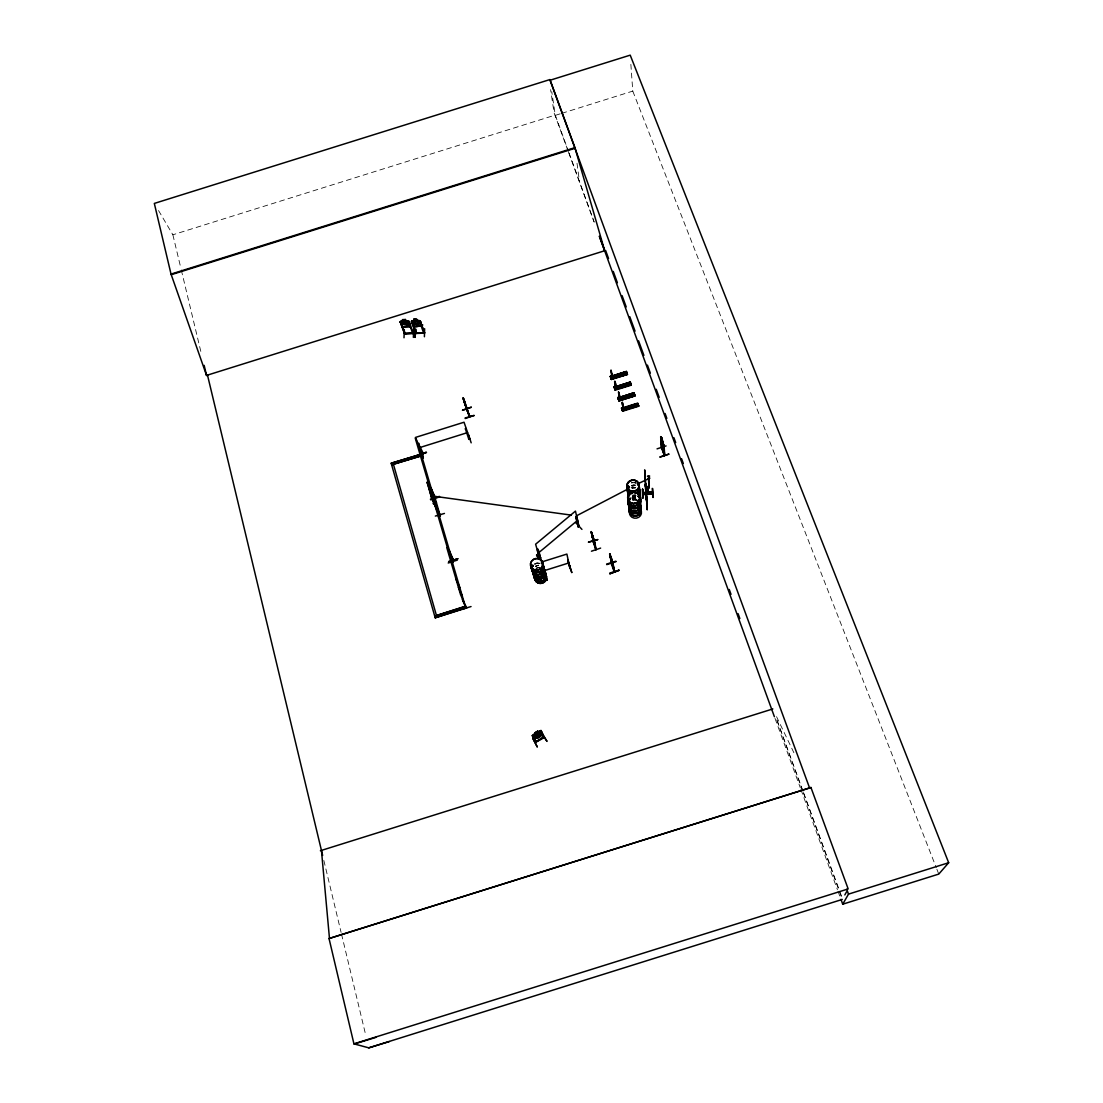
<?xml version="1.0" encoding="UTF-8"?>
<svg xmlns="http://www.w3.org/2000/svg" width="1103" height="1103" viewBox="0 0 1103 1103"><rect width="100%" height="100%" fill="white"/><g stroke="black" fill="none" stroke-linecap="round" stroke-linejoin="round"><path stroke-width="0.75" stroke-dasharray="5 3.75" d="M631.15 487.319L635.714 484.948M535.424 566.225L538.471 565.163M535.438 566.239L538.498 565.26A6.094 5.722 -16.5 0 0 535.493 566.308A6.122 5.763 -16.5 0 1 538.526 565.425M536.072 568.348L539.119 567.383A6.177 5.818 -16.5 0 0 536.072 568.362M158.542 210.549L172.868 234.787L555.236 115.084L568.5 151.469M560.131 113.843L555.292 115.36L551.79 91.852M561.744 113.347L632.777 91.108L630.819 63.712M631.716 485.334L634.901 485.141A6.08 5.612 -6.6 0 0 631.729 485.279M631.991 487.802L635.204 487.705M633.591 487.609L632.033 487.94A6.039 5.584 -6.5 0 1 635.149 487.65M635.507 496.295L632.295 496.488A6.163 5.694 -6.6 0 0 635.493 496.281A6.08 5.612 -6.6 0 1 632.336 496.557M635.769 498.666L632.57 498.859L635.783 498.777A6.067 5.612 -6.5 0 1 632.612 498.901A6.039 5.57 -6.5 0 0 635.755 498.804M632.722 499.866L637.437 500.142M537.533 567.687L539.119 567.397A6.08 5.722 -16.5 0 0 536.086 568.293M635.631 497.136L632.433 497.329A6.191 5.736 -6.4 0 1 635.631 497.15A6.191 5.736 -6.4 0 0 632.446 497.481M634.308 499.562L635.921 499.659M634.597 482.425L636.128 482.907M776.553 716.688L795.18 755.417M632.777 91.108L936.268 867.675M936.888 869.274L938.777 874.086M567.962 150.684L554.092 112.892L550.604 89.633M568.555 152.297L594.021 221.689M803.012 791.223L776.374 718.618L802.846 791.278M803.604 792.836L842.085 897.69M803.439 792.892L841.699 897.814M569.079 153.055L594.214 222.213M774.995 718.343L800.323 787.845M800.902 789.458L837.411 889.652M838.004 891.265L840.362 897.732M632.901 495.454L632.901 495.481A5.984 5.543 -6.4 0 1 636.004 495.33M323.841 860.437L341.103 932.393M341.503 934.062L365.975 1036.131M172.868 234.787L180.892 268.263M181.292 269.945L200.939 351.967M577.007 163.244L579.502 181.816M534.886 564.281A6.122 5.749 -16.5 0 1 539.477 563.44M534.79 564.06A6.218 5.846 -16.5 0 1 539.464 563.206M535.562 566.528A6.08 5.708 -16.5 0 1 538.554 565.591M537.644 568.031A6.094 5.736 -16.5 0 1 539.202 567.742M632.488 497.701A6.094 5.653 -6.4 0 1 635.645 497.508M632.75 499.949A6.08 5.639 -6.3 0 1 637.382 500.224M632.446 497.274A6.094 5.639 -6.4 0 1 635.59 497.081M632.791 500.197A6.053 5.612 -6.3 0 1 637.396 500.472M631.785 485.72A6.08 5.612 -6.6 0 1 634.914 485.527M631.729 485.485A6.163 5.694 -6.6 0 1 634.914 485.292M632.047 488.077A6.067 5.612 -6.5 0 1 635.176 487.884M635.714 498.418A6.039 5.584 -6.5 0 1 632.584 498.611M631.426 482.769A6.191 5.722 -6.6 0 1 633.012 482.48M634.611 482.576A6.191 5.722 -6.6 0 1 636.128 483.059M635.438 495.909A6.08 5.612 -6.6 0 1 632.295 496.102M631.467 483.004A6.108 5.639 -6.6 0 1 636.114 483.279M632.074 488.243A6.039 5.57 -6.5 0 1 635.19 488.05M536.223 563.261L534.734 563.936A6.122 5.763 -16.5 0 1 539.367 563.04L536.223 563.261M634.446 495.054L632.874 495.344A5.984 5.529 -6.4 0 1 635.99 495.192L634.446 495.054"/><path stroke-width="1.5" d="M423.635 332.348L424.434 332.403M419.678 321.469L420.491 321.442L419.678 321.469L423.524 332.789M424.627 328.694L424.407 336.746M413.363 337.394L413.777 329.328M414.163 320.615L413.653 319.194L416.631 319.057L419.636 323.675L418.547 324.861L413.915 323.937L412.963 321.29L414.273 320.752L413.763 319.236M415.031 337.394L415.721 329.108L415.059 337.366M415.776 333.506L411.378 321.345L412.205 320.752M417.127 320.573L420.271 320.932L424.517 333.147L420.188 320.876M419.057 320.394L411.474 321.359M408.468 321.911L409.282 321.869L408.468 321.911L412.715 333.189M411.653 321.842L416.644 333.437L415.555 332.761M412.136 320.794L414.273 320.656M412.412 333.258L413.515 333.23L404.815 333.589M412.743 325.137L414.218 326.35L421.084 326.185L421.608 324.778M413.46 333.575L413.184 332.789M401.258 322.517L400.444 322.283L405.546 333.933M404.001 337.78L404.318 329.756M404.801 333.947L400.168 321.676L404.636 333.947L413.418 333.52L409.048 321.304L405.821 320.973L407.476 321.483L408.441 324.117L407.379 325.302L402.733 324.351L401.754 321.704L403.05 321.18L402.416 319.622L405.38 319.498L405.904 321.014L405.38 319.498M408.965 321.331L410.44 325.109L409.93 326.653L403.022 326.929L401.685 325.44M407.82 320.932L400.913 321.235L403.064 321.083M401.589 325.55L403.022 326.929M436.457 502.527L436.25 502.306M435.313 503.244L435.051 502.32L435.368 503.133M638.086 496.46L639.161 496.391M638.472 496.543L638.154 496.198M628.489 499.328L629.661 500.155L630.213 499.011M637.727 483.859L637.975 484.548M628.71 499.314L630.02 499.314M629.813 498.735L629.399 499.824M630.861 406.58L631.881 405.973M433.148 503.671L433.079 503.299M623.443 385.154L624.574 385.829L623.691 384.988M544.675 572.554C538.981 551.831 548.481 585.086 545.558 575.476M541.711 562.571L541.973 562.558M543.241 569.617L544.11 569.755M532.694 566.239C533.094 564.088 532.721 567.618 531.591 565.963M533.135 565.784L532.294 566.777L531.37 565.88M661.662 448.369L660.738 436.609L663.317 443.392L664.682 455.263M664.006 454.919L663.758 444.633M664.723 455.222L661.414 447.308M611.931 563.923L609.601 553.844L612.193 561.096L611.614 559.138M614.302 570.968L612.468 562.337L613.075 563.04L612.799 562.24L614.523 571.768L611.545 562.778M661.717 447.032L661.731 448.149M535.382 742.167L543.82 737.025L543.117 737.645M540.484 731.468L543.214 738.169L540.484 731.468L541.283 730.999L544.041 737.411M543.972 737.728L535.562 742.416M536.237 742.25L535.176 742.043M468.954 415.528L469.713 416.644L466.762 408.855M469.382 416.658L462.97 397.673L469.409 416.741L469.575 415.9M462.309 599.122L466.197 608.084L465.824 606.829M466.486 607.574L435.202 617.804L466.073 608.139L465.452 606.181L434.72 616.094M452.478 561.289C455.249 566.363 447.542 550.107 449.362 553.72M453.319 559.786L453.154 559.276M453.416 560.007L449.335 550.59M452.492 561.386L453.25 562.254M440.414 515.708L440.014 514.494M435.023 497.508L430.542 487.691L431.08 488.339M434.389 496.722L434.816 497.977L434.541 497.067M469.533 438.387L468.885 439.352L468.789 438.539L469.837 439.008L464.032 422.228L415.541 437.408L422.559 454.905L415.224 438.056L428.267 482.562L435.437 499.19L439.394 513.06L438.608 513.295M647.227 486.768C649.846 506.084 646.634 481.322 647.02 487.774M423.249 453.65L422.146 453.195M649.281 485.361L649.212 488.133L648.743 478.123M648.936 485.706L648.426 478.275M645.255 485.996C647.006 497.274 644.207 476.951 645.848 487.554L645.586 483.652L646.868 503.299L645.545 488.353M329.039 938.543L810.953 787.514L329.039 938.543L353.939 1043.852L368.788 1047.85L389.414 1041.535M409.847 326.585L410.33 325.095M647.571 487.719L647.654 487.016M648.206 493.027L648.054 493.758M639.064 496.584L638.141 496.405M638.361 484.369L637.534 484.7M627.745 487.043L628.875 486.354M628.793 486.685L628.393 487.705M627.359 395.729L627.731 396.818M628.489 396.487L627.373 395.798M541.173 563.164L542.069 563.178M619.652 374.51L620.134 375.461M536.168 742.071L533.425 735.591L532.846 736.901L533.549 735.687M578.841 525.869L575.463 511.103L535.617 544.206L539.657 558.49L540.691 558.09L539.56 558.173M541.201 733.881C543.889 730.875 536.141 738.514 534.555 737.921L533.176 737.631L534.569 737.755M645.641 485.403L645.379 481.211M468.761 439.049L469.657 438.76M844.815 894.933L846.497 891.927M840.955 899.345L842.72 904.198L848.51 894.119L948.677 862.725L630.213 55.15L550.052 80.243L809.699 788.287M415.61 333.147L416.658 333.161L415.707 332.748M611.241 563.371L614.04 571.395M592.918 541.021L595.896 549.79L594.09 540.029M593.386 540.939L595.841 549.473M662.103 448.108L661.538 444.068M465.824 607.022L466.61 607.946L460.599 594.807L446.756 547.543L452.795 561.193M466.569 607.85L466.142 606.719M453.181 562.365L452.809 561.289M440.207 515.322L433.382 500.017L446.88 546.068L453.099 560.241L452.837 559.386M434.417 496.805L435.175 497.77L434.568 497.15M610.979 370.277L610.965 371.421L611.076 370.429M628.531 487.623L629.303 487.209L628.627 486.478M619.803 375.241L620.768 375.172L620.589 374.22M611.021 372.001L612.33 378.108L611.572 372.014M537.064 735.88L535.644 737.824L537.712 735.729L540.36 734.956M577.889 526.558L578.565 526.034M578.717 526.034L577.889 526.655M540.608 558.104L539.877 558.725L540.622 557.815M663.909 448.204L661.249 442.151L661.042 437.105M614.536 382.038L614.867 381.155M615.253 382.3L615.874 385.25M948.677 862.725L938.777 874.086L842.72 904.198M540.594 558.228C537.644 544.11 535.479 548.701 540.056 558.628M536.541 555.14L542.897 561.951L536.596 555.085M424.448 333.12L415.748 333.478M404.663 333.175L405.366 333.189M647.599 487.816L646.827 487.884M619.693 396.529L619.321 394.653L619.555 396.074M661.4 447.129L660.669 436.747M540.98 730.462L542.442 734.019L533.811 739.079L532.266 735.536L541.035 730.544L539.974 730.862M542.442 734.019L539.519 735.922M591.746 534.569L594.682 543.09M622.257 403.022L623.429 409.889L623.154 405.559M581.943 529.385L575.752 522.684M576.014 517.39L576.897 517.073L578.827 526.393C575.918 521.498 574.029 507.118 578.317 526.82M536.651 555.264L542.483 562.296M540.194 557.58L539.863 558.339M538.209 553.127L577.448 520.478M539.574 736.004L540.897 734.915L540.305 733.454L534.721 736.721L535.341 738.169L536.747 737.576M542.469 564.888L541.628 561.992L566.887 554.078L570.03 568.638L567.866 559.91M628.972 487.54L629.151 486.781M631.936 407.062L631.081 406.938M532.735 738.321L537.34 747.062L532.804 738.141M400.168 321.786L400.982 321.166M570.348 568.528L567.755 559.607M536.775 737.328L539.464 735.756M533.811 739.079L536.83 737.493M537.078 738.348L540.001 736.749L539.67 735.977M537.685 731.165L534.776 732.875L535.906 735.26L538.595 733.688L537.547 731.165M533.232 734.763L535.217 733.633L534.886 732.833M537.933 732.047L540.001 730.806M535.272 733.798L537.988 732.213M540.663 731.772L541.283 730.999M535.41 742.209L535.893 741.588M536.127 741.574L543.862 737.052M578.441 525.731L578.289 526.779M469.657 439.118L468.844 439.325L465.383 428.819L466.197 428.571L465.383 428.819M420.932 449.707L423.345 457.8M576.469 515.832L628.117 488.905M638.747 483.362L649.888 478.137L647.861 478.605M612.896 565.356L610.193 556.739M531.77 565.108L532.928 565.191M638.775 496.805L638.816 496.074M627.731 396.749L628.462 395.784M542 732.916L547.019 741.395L542.331 734.474M649.198 476.606C651.294 475.379 645.696 475.779 647.985 476.689M535.562 742.622L532.266 735.536M463.811 400.155L467.3 411.005M466.293 408.055L465.949 406.69M466.279 408L465.7 405.835L467.424 411.061M463.26 398.5L463.563 399.107M464.239 401.092L464.928 403.257M465.604 405.518L465.935 406.207M471.229 407.104L462.502 410.164M467.065 409.737L466.569 408.937M465.301 418.533L473.987 415.307M647.323 492.903C647.282 497.467 646.909 483.169 646.634 487.898L647.709 487.829L647.626 486.74M546.964 580.192L545.378 576.069M571.781 572.595L568.941 563.757L571.781 572.429M591.76 532.914L591.277 532.294L593.648 541.863M592.077 534.004L591.594 533.121M592.752 535.768C587.416 521.071 597.619 550.714 593.056 536.858M609.849 554.382C613.447 567.645 606.967 540.36 611.875 564.047M610.579 558.725L612.923 565.467M611.545 559.221L611.434 558.049M612.62 562.502L612.289 561.055M444.454 513.433L435.34 516.08M448.604 561.468L457.828 558.78L448.824 562.089M457.814 558.725L448.824 562.13M448.204 563.013L457.331 560.103M594.503 540.691L593.91 540.015L594.172 540.801M597.688 539.519L588.382 542.166L597.729 539.698M591.456 551.21L600.625 548.094M461.716 609.366L471.036 606.553M606.595 564.116L615.846 561.193M418.933 443.365C416.906 441.958 424.779 455.567 422.821 452.975M418.023 444.992L418.12 444.164L422.215 455.043M417.527 455.084L426.392 452.23L419.085 455.056M426.489 452.575L417.665 455.511M468.499 434.637L471.174 442.827M430.391 499.176L439.394 496.378M439.587 496.929L430.611 499.797M206.551 375.406L604.678 250.739L574.925 147.637L549.956 79.554L154.323 203.421L171.02 274.082L206.551 375.406L207.488 375.117L322.641 855.418M171.02 274.082L574.925 147.637M171.365 274.661L575.008 148.285M207.516 375.227L206.578 375.516L204.152 365.369M611.586 373.186L611.862 374.165M611.6 376.399L612.22 378.15L612.082 374.524M610.373 376.095C613.888 373.931 608.828 378.288 611.338 376.799M610.359 376.481L626.38 371.477L627.428 374.51L611.42 379.46L611.131 378.605L627.166 373.683L627.428 374.482M611.448 379.515L610.428 376.578L626.38 371.477M610.51 376.881L626.573 372.111L610.662 377.35M610.538 376.992L626.573 372.083M627.331 374.207L611.269 379.005L612.854 378.012L612.978 378.701L612.055 376.068M627.359 374.275L611.365 379.225L611.227 378.522M615.653 384.892L615.391 382.893M615.805 385.664L615.984 388.808L614.716 382.3M419.774 447.57L467.562 432.597M614.137 386.753C618.218 386.133 612.744 386.147 614.44 388.022L630.475 383.031L630.199 382.107L614.123 387.139L615.212 390.172L631.247 385.154L630.916 384.23M614.247 387.484L630.323 382.617M630.392 382.713L614.178 387.222L630.144 382.107L630.461 383.003M614.702 388.063L614.798 388.849L614.978 387.484M615.198 390.145L614.895 389.262L630.971 384.327L631.233 385.126M614.95 389.373L630.999 384.409M615.033 389.662L631.137 384.754L615.074 389.4M391.179 463.232L420.932 454.257L391.179 463.232L435.202 617.804M618.452 391.937L618.948 393.137M618.562 392.902L619.776 399.534L618.631 392.158M421.387 455.829L391.62 464.804L421.387 455.829L420.794 453.953M617.901 397.838L619.004 400.899L635.066 395.812L634.749 394.943L618.673 399.989L618.99 400.885L635.08 395.867L634.018 392.806L617.914 397.852L618.218 398.748L634.308 393.73L618.204 398.707L617.914 397.466L619.624 397.163M617.928 397.907L634.018 392.806L634.294 393.702M618.094 398.376L634.156 393.316M618.907 400.623L618.783 399.92L634.818 395.039L618.797 400.334M618.866 400.513L634.983 395.563M622.257 402.292L622.602 402.995M621.734 408.689L638.003 404.056L621.678 408.524L621.568 407.807L623.319 407.862M637.989 404.029L621.885 409.103L621.554 408.179L637.713 403.133L638.789 406.207L622.63 411.198L622.326 410.33L638.513 405.366L638.775 406.18M622.078 409.116L621.995 408.289L622.23 409.916L621.899 409.006M638.527 405.449L622.533 410.909L621.554 408.165M439.022 514.329L431.921 498.942L427.068 482.328L431.287 491.221M431.921 498.942L427.468 482.204M433.92 498.391L433.134 495.578M662.503 440.373L661.51 437.629L662.338 440.511M661.579 441.393L660.766 437.339L661.359 437.988M662.682 441.614L662.31 440.083M663.592 444.84L664.296 455.263M666.074 445.915L657.057 448.852M660.008 456.89L669.066 454.064L660.049 457.138M544.137 570.692L569.01 562.902M436.333 615.584L465.563 606.429M320.38 850.73L772.831 708.939M353.939 1043.852L848.179 888.935L810.953 787.514M368.788 1047.85L842.292 899.428M432.9 497.88L428.874 483.734L428.061 483.983L432.086 498.129L432.9 497.88L440.373 515.749M354.38 1043.962L375.889 1037.385M412.563 332.816L412.701 333.589M642.553 489.098L642.663 498.17L642.622 489.291M643.049 498.129L642.608 489.084M423.773 332.761L424.586 332.803M647.64 486.837L646.565 486.906L647.254 493.841M652.231 488.422L652.907 497.439M642.911 494.006L652.521 493.579L642.939 494.241M642.966 494.654L652.549 494.034M646.523 499.797L646.51 499.039M570.182 568.045L570.196 567.811M647.13 509.586L646.358 495.426L647.254 509.71L647.02 508.193M646.399 495.688L647.103 506.07L646.841 501.962M646.896 504.829L646.703 503.382L646.868 505.601M647.047 507.545L647.075 506.622M405.504 333.299L412.425 332.982M416.507 332.761L424.49 332.816L415.762 333.203M403.078 326.764L409.847 326.502M653.293 497.425L652.7 488.56M422.311 453.94L422.201 453.126M466.941 408.372L467.355 409.516L467.052 408.524M645.6 484.024L645.627 485.127M431.011 495.826L571.395 515.129M540.208 731.785L541.573 731.909M466.872 409.254L467.079 410.026M469.326 415.473L469.713 416.52L463.618 398.293M661.828 447.087L664.709 455.622L664.034 445.391M611.517 562.847L610.111 554.423M420.284 321.001L417.582 320.601C404.994 333.823 429.343 321.194 421.001 326.143L414.163 326.405L412.756 325.054M466.045 607.684L462.557 599.935M628.227 487.995L627.786 487.223M402.498 321.152L410.054 326.295M434.954 497.026L430.859 487.595M628.627 499.742L628.944 500.114A6.094 5.639 -6.4 0 1 629.799 498.887M622.368 408.799L622.685 408.496M627.097 373.586L611.186 378.715M633.963 392.806L618.025 398.197L617.914 397.466M621.692 408.579L637.81 403.533M612.055 562.406L611.517 559.166M593.4 541.283L591.608 532.184M593.566 540.18L592.931 536.83M611.738 376.757L610.855 377.35M610.635 377.088L610.373 376.495M614.123 387.139L614.716 387.677M540.208 731.62L533.411 735.604M618.259 398.362L619.1 398.335M618.604 398.61L618.204 397.99L618.576 399.576L618.342 397.935L618.631 398.762M535.12 733.66L533.824 734.639L534.459 736.101L538.857 734.308L540.043 732.833L539.436 731.372L537.878 731.951L537.63 731.082M647.516 486.961L648.15 493.648M436.388 615.281L393.495 464.57M627.814 487.429L629.179 487.94L629.068 486.809A6.08 5.625 -6.6 0 0 629.496 494.82M661.166 438.112L661.621 439.049L661.607 437.601M591.429 532.142L593.304 542.166M591.318 532.184L592.173 536.623M458.434 587.416L462.185 595.73M456.035 579.24L459.827 587.665M448.811 553.03L452.892 562.558M432.197 498.115L438.691 514.66M439.739 515.129L440.042 515.763M432.086 498.129L439.091 514.536M427.068 482.328L430.804 491.097M537.133 738.431L536.168 735.88L538.857 734.295L539.891 736.79M427.992 483.803L431.356 491.704M432.638 494.682L434.665 499.438M535.369 732.599L537.12 731.579M537.644 737.948L539.367 736.942M610.952 370.47L611.393 371.849M622.244 402.402L622.63 403.546M610.138 555.402L610.579 556.477M465.645 406.207L466.776 409.558M611.021 370.636L611.338 371.614M464.68 402.829L466.279 407.614M846.746 889.308L848.51 894.119M604.678 250.739L599.343 236.221L774.403 716.729M605.616 250.45L608.553 258.516M613.268 271.435L617.39 282.74M622.092 295.659L626.214 306.951M629.758 316.644L635.052 331.176M638.582 340.855L643.89 355.387M647.42 365.079L650.356 373.145M656.244 389.29L659.194 397.356M665.081 413.501L666.846 418.354M673.905 437.726L675.684 442.565M681.571 458.71L683.336 463.55M729.262 589.485L731.027 594.324M738.086 613.695L739.851 618.535M661.373 447.322L664.364 455.636M630.199 382.107L631.15 384.85M625.718 374.703L624.781 372.083M633.356 396.074L632.405 393.413M637.051 406.4L636.086 403.726M624.629 375.048L623.691 372.414M632.267 396.418L631.316 393.757M635.948 406.745L634.997 404.07M623.002 375.558L622.064 372.924M630.626 396.928L629.689 394.267M619.004 373.889L619.927 376.413M622.795 384.52L623.733 387.167M626.601 395.232L627.538 397.797M630.282 405.546L631.219 408.138M615.819 386.712L616.632 388.683M619.61 397.425L620.424 399.41M623.264 407.752L624.077 409.764M616.108 388.766L614.923 383.155M623.553 409.847L622.271 403.822M611.076 377.35L610.786 376.55L611.034 378.191L610.648 376.592M614.412 387.263L614.936 388.808M622.368 409.875L621.858 408.331L621.94 409.103M610.979 558.863L611.917 561.551M592.49 536.637L593.4 539.284M592.256 536.554L594.558 543.2M614.895 381.583L615.129 382.341M465.59 406.001L464.377 402.374M471.298 407.338L462.543 410.275M474.111 415.666L465.108 417.94M463.439 399.079L463.743 399.948M463.536 399.755L465.866 406.759M464.225 401.161L465.039 403.877M463.674 400.155L464.846 403.726M545.475 575.559L547.019 580.357M626.339 371.504L626.656 372.373M434.348 502.899L434.417 503.409M419.457 448.204L432.362 492.186M437.408 509.421L450.755 554.906M450.644 556.367L464.335 603.024M662.545 441.6L663.22 445.764L661.317 440.483M537.864 549.101L540.387 557.87M591.994 535.217L592.656 537.533M436.416 505.588L437.726 510.22M610.469 557.429L611.117 559.731M623.236 406.469L622.864 403.946M594.227 539.905L596.185 549.611M592.587 535.424L593.786 541.283M606.76 564.612L615.998 561.648M609.697 573.119L618.962 570.154M611.2 557.773L612.234 563.481M612.689 562.378L614.206 571.864M612.579 562.42L613.089 565.384M646.689 498.846L646.785 501.065M619.21 393.674L619.197 394.695M626.794 386.119L625.87 383.568M627.497 383.058L628.42 385.609M628.572 382.713L629.51 385.264M633.37 404.58L634.308 407.172M646.813 504.554L647.034 507.904M646.399 495.757L646.137 492.917L646.372 495.495M646.482 497.784L646.372 496.681L646.455 498.446M615.681 385.705L615.984 388.808M321.442 850.385L329.507 938.791M647.24 486.974L647.185 486.354M645.545 483.721L644.965 475.545M646.758 503.961L646.868 505.532M645.103 477.627L645.255 479.777M661.648 437.739L661.731 439.022M645.007 475.944L644.8 471.781L644.91 474.387M645.572 485.044L646.565 500.128M646.565 497.674L646.799 501.465M644.841 473.118L644.69 469.878L644.938 473.518M647.02 506.787L647.158 507.545M532.129 567.948A6.135 5.763 -16.5 0 0 538.223 574.897A6.135 5.763 -16.5 0 0 543.917 567.273A6.218 5.846 -16.5 0 1 538.181 574.842A6.218 5.846 -16.5 0 1 532.004 567.783M544.51 569.286A6.122 5.763 -16.5 0 1 539.615 576.814A6.122 5.763 -16.5 0 1 532.597 571.533A6.122 5.763 -16.5 0 0 539.615 576.814A6.122 5.763 -16.5 0 0 544.524 569.369A6.094 5.736 -16.5 0 1 538.884 577.076A6.094 5.736 -16.5 0 1 532.818 570.154M543.807 566.873A6.135 5.777 -16.5 0 1 538.112 574.498A6.135 5.777 -16.5 0 1 532.004 567.535M543.117 564.46A6.163 5.791 -16.5 0 1 538.195 572.03A6.163 5.791 -16.5 0 1 531.094 566.652M543.227 564.86A6.163 5.791 -16.5 0 1 538.305 572.429A6.163 5.791 -16.5 0 1 531.219 567.052M543.269 564.695A6.246 5.873 -16.5 0 1 538.278 572.374A6.246 5.873 -16.5 0 1 531.094 566.928M543.227 564.571A6.246 5.873 -16.5 0 1 538.25 572.25A6.246 5.873 -16.5 0 1 531.053 566.804M544.206 571.533A6.067 5.708 -16.4 0 1 545.103 578.827A6.067 5.708 -16.4 0 1 537.657 581.157A6.067 5.708 -16.4 0 1 534.197 574.663M545.709 574.484A6.025 5.68 -16.4 0 1 542.318 583.06A6.025 5.68 -16.4 0 1 534.597 577.972A6.053 5.708 -16.4 0 0 542.359 583.211A6.053 5.708 -16.4 0 0 545.764 574.608M544.413 569.92A6.094 5.736 -16.5 0 1 540.194 578.758A6.094 5.736 -16.5 0 1 533.356 571.933M544.22 571.34A6.149 5.791 -16.4 0 1 545.13 578.744A6.149 5.791 -16.4 0 1 537.588 581.102A6.149 5.791 -16.4 0 1 534.073 574.511M544.193 571.216A6.149 5.791 -16.4 0 1 545.089 578.62A6.149 5.791 -16.4 0 1 537.547 580.991A6.149 5.791 -16.4 0 1 534.031 574.401M544.565 570.127A6.177 5.805 -16.5 0 1 540.291 579.089A6.177 5.805 -16.5 0 1 533.356 572.167M544.524 570.306A6.094 5.736 -16.5 0 1 541.09 578.951A6.094 5.736 -16.5 0 1 533.3 573.822M639.519 499.576A6.191 5.736 -6.4 0 1 635.425 508.4A6.191 5.736 -6.4 0 1 628.283 501.644M630.971 498.004A6.191 5.736 -6.4 0 0 628.82 500.224A6.191 5.736 -6.4 0 1 629.758 499.121M639.533 499.714A6.191 5.736 -6.4 0 1 635.438 508.538A6.094 5.653 -6.4 0 1 628.393 501.948A6.191 5.736 -6.4 0 0 635.438 508.538A6.094 5.653 -6.4 0 0 639.478 499.907M640.374 502.237A6.094 5.639 -6.4 0 1 633.798 508.249A6.094 5.639 -6.4 0 1 628.352 501.507M639.409 499.48A6.094 5.639 -6.4 0 1 640.098 500.79M640.402 503.464A6.094 5.639 -6.3 0 1 634.115 510.923A6.094 5.639 -6.3 0 1 629.206 502.775M639.188 497.246A6.122 5.667 -6.4 0 1 638.21 504.512A6.122 5.667 -6.4 0 1 630.351 504.995A6.218 5.749 -6.4 0 1 628.517 497.715M628.613 497.894A6.122 5.667 -6.4 0 0 630.351 504.995A6.218 5.749 -6.4 0 0 638.251 504.416A6.218 5.749 -6.4 0 0 639.244 497.053M639.147 496.805A6.135 5.667 -6.4 0 1 638.154 504.071A6.135 5.667 -6.4 0 1 630.296 504.54A6.135 5.667 -6.4 0 1 628.558 497.453M640.402 503.685A6.067 5.625 -6.3 0 1 634.142 511.116A6.067 5.625 -6.3 0 1 629.248 503.009M640.512 509.531A6.025 5.584 -6.2 0 1 636.528 518.134A6.025 5.584 -6.2 0 1 629.579 511.544M640.043 504.581A6.135 5.694 -6.3 0 1 639.064 511.875A6.135 5.694 -6.3 0 1 631.178 512.343A6.135 5.694 -6.3 0 1 629.441 505.229M640.622 505.657A6.053 5.612 -6.3 0 1 634.363 513.074A6.053 5.612 -6.3 0 1 629.482 504.981M640.264 507.38A6.025 5.598 -6.2 0 1 636.293 515.983A6.025 5.598 -6.2 0 1 629.33 509.393M640.319 507.187A6.108 5.68 -6.2 0 1 636.279 515.914A6.108 5.68 -6.2 0 1 629.22 509.228M640.305 507.049A6.122 5.68 -6.2 0 1 636.266 515.777A6.122 5.68 -6.2 0 1 629.206 509.09M640.223 506.939A6.039 5.598 -6.2 0 1 636.238 515.556A6.039 5.598 -6.2 0 1 629.275 508.952M639.988 504.774A6.053 5.612 -6.3 0 1 635.99 513.419A6.053 5.612 -6.3 0 1 629 506.801M639.423 489.222A6.08 5.612 -6.6 0 1 638.141 494.737M629.537 495.261A6.08 5.612 -6.6 0 1 628.227 488.546M639.478 489.043A6.163 5.694 -6.6 0 1 638.182 494.64M629.468 495.164A6.163 5.694 -6.6 0 1 629.055 487.126M639.368 488.767A6.08 5.625 -6.6 0 1 638.086 494.296M638.954 490.008A6.053 5.584 -6.5 0 1 639.244 495.592M628.779 496.226A6.053 5.584 -6.5 0 1 627.965 492.035M638.458 485.196A6.108 5.639 -6.6 0 1 636.624 493.027M630.53 493.413A6.108 5.639 -6.6 0 1 627.897 485.858M638.499 485.003A6.191 5.722 -6.6 0 1 635.19 493.606M631.991 493.799A6.191 5.722 -6.6 0 1 627.814 485.665M638.403 484.741A6.108 5.639 -6.6 0 1 636.583 492.586M631.978 493.427A6.108 5.639 -6.6 0 1 627.841 485.403M639.299 495.867A6.067 5.612 -6.5 0 0 638.995 490.256A6.053 5.584 -6.5 0 1 639.285 495.978M628.793 496.502A6.067 5.612 -6.5 0 1 627.979 492.283M639.313 492.655A6.122 5.653 -6.5 0 1 639.616 498.308M628.076 496.171A6.122 5.653 -6.5 0 1 628.2 494.695M628.159 495.316A6.053 5.584 -6.5 0 1 628.021 492.421M639.575 495.15A6.094 5.639 -6.4 0 1 638.982 502.017M639.257 492.848A6.039 5.584 -6.5 0 1 639.561 498.418M640.209 496.791A6.011 5.556 -6.4 0 1 639.837 501.038M640.416 498.832A5.984 5.529 -6.4 0 1 640.043 503.065M639.216 492.407A6.039 5.584 -6.5 0 1 639.519 497.977M640.457 498.97A5.998 5.556 -6.4 0 1 640.085 503.23M435.823 503.051L435.506 502.058L435.823 503.051M434.031 503.74L433.727 502.747L434.031 503.74M420.905 449.541L422.959 457.966L420.932 449.528M619.004 570.348L609.904 573.781L619.004 570.348M436.168 505.657L436.071 506.525L436.168 505.657M652.411 492.048L642.842 492.71L652.424 492.076M652.438 492.434L642.856 492.972L652.438 492.434M416.134 319.456L414.342 319.539L416.134 319.456M417.21 321.097L414.438 321.221L415.39 323.868L418.147 323.744L417.21 321.097M404.884 319.898L403.105 319.967L404.884 319.898M405.987 321.538L403.229 321.649L404.208 324.296L406.966 324.185L405.987 321.538M662.572 442.027L661.648 439.477L662.724 444.399L662.572 442.027M621.554 375.902L620.617 373.283L621.554 375.902M625.346 386.56L624.408 383.927L625.346 386.56M629.165 397.287L628.227 394.626L629.165 397.287M632.86 407.627L631.895 404.953L632.86 407.627M533.687 569.534A6.204 5.818 -16.5 0 0 542.8 563.936A6.204 5.818 -16.5 0 0 533.397 559.414A6.204 5.818 -16.5 0 0 533.687 569.534A6.204 5.818 -16.5 0 0 542.814 564.005A6.204 5.818 -16.5 0 0 533.425 559.497A6.204 5.818 -16.5 0 0 533.714 569.617M630.944 502.94A6.163 5.694 -6.5 0 0 639.892 497.439A6.163 5.694 -6.5 0 0 630.406 493.082A6.163 5.694 -6.5 0 0 630.944 502.94M630.971 503.051A6.135 5.68 -6.5 0 0 639.892 497.577A6.135 5.68 -6.5 0 0 630.433 493.234A6.135 5.68 -6.5 0 0 630.971 503.051A6.108 5.653 -6.5 0 0 639.864 497.577A6.108 5.653 -6.5 0 0 630.447 493.248A6.108 5.653 -6.5 0 0 630.985 503.037M630.227 490.683A6.122 5.639 -6.7 0 0 639.12 485.223A6.122 5.639 -6.7 0 0 629.703 480.922A6.149 5.667 -6.7 0 0 630.227 490.807A6.149 5.667 -6.7 0 0 639.147 485.334A6.149 5.667 -6.7 0 0 629.703 481.005A6.122 5.639 -6.7 0 0 630.227 490.683M630.254 490.918A6.122 5.639 -6.7 0 0 639.147 485.458A6.122 5.639 -6.7 0 0 629.73 481.156A6.122 5.639 -6.7 0 0 630.254 490.918"/></g></svg>
